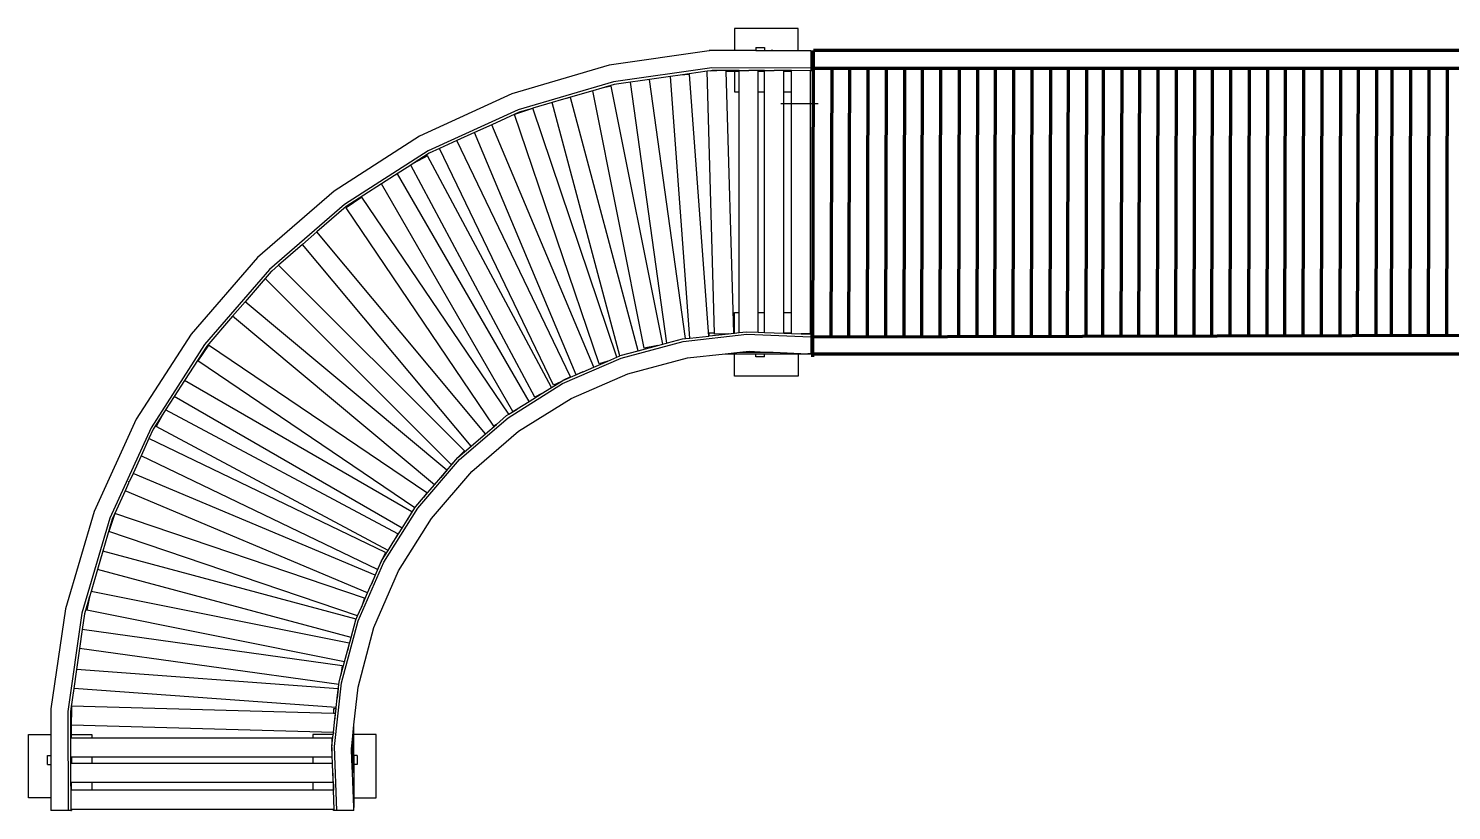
# Model space of a CAD drawing. Header units: centimetres. Extents: x -377814 to 22192, y -2203 to 213441.
# Drawn here: x 11413.7 to 11785.2, y -1043 to -838.7 of the extents above; entities that cross this region are included whole.
import ezdxf

# ---------------------------------------------------------------- set-up
doc = ezdxf.new("R2010")
doc.units = ezdxf.units.CM
doc.header["$LTSCALE"] = 25.4
doc.layers.get('0').update_dxf_attribs({"color": 200})
doc.layers.add('Maquinas', color=200, linetype='Continuous')

msp = doc.modelspace()

# ---------------------------------------------------------------- linework, layer by layer
for p, q in [((11598.06, -838.66), (11598.06, -844.46)), ((11614.65, -838.66), (11598.06, -838.66)), ((11614.65, -844.46), (11614.65, -838.66)), ((11591.43, -844.5), (11565.26, -848.29)), ((11591.43, -844.5), (11591.43, -844.46)), ((11598.06, -844.46), (11591.43, -844.46)), ((11591.48, -844.49), (11591.43, -844.5)), ((11614.65, -844.46), (11591.48, -844.49)), ((11603.57, -844.46), (11598.06, -844.46)), ((11601.41, -844.46), (11601.39, -844.46)), ((11601.49, -844.46), (11601.41, -844.46)), ((11601.62, -844.46), (11601.49, -844.46)), ((11601.79, -844.46), (11601.62, -844.46)), ((11603.57, -843.63), (11603.57, -844.46)), ((11603.57, -843.63), (11605.89, -843.63)), ((11603.57, -844.46), (11605.89, -844.46)), ((11605.89, -843.63), (11605.89, -844.46)), ((11605.89, -844.46), (11614.65, -844.46)), ((11607.77, -844.46), (11607.6, -844.46)), ((11607.9, -844.46), (11607.77, -844.46)), ((11607.98, -844.46), (11607.9, -844.46)), ((11608.01, -844.46), (11607.98, -844.46)), ((11614.65, -844.46), (11617.96, -844.46)), ((11617.96, -844.46), (11617.96, -849.01)), ((11565.26, -848.29), (11539.85, -855.77)), ((11592.06, -848.97), (11566.42, -852.63)), ((11583.79, -850.84), (11581.33, -851.19)), ((11590.91, -849.83), (11583.79, -850.84)), ((11586.28, -850.66), (11583.79, -850.84)), ((11591.29, -919), (11586.28, -850.66)), ((11591.83, -849.69), (11590.91, -849.83)), ((11592.82, -918.26), (11590.91, -849.83)), ((11592.15, -849.65), (11591.83, -849.69)), ((11591.83, -849.69), (11593.39, -849.65)), ((11617.96, -849.01), (11592.06, -848.97)), ((11593.39, -849.65), (11592.15, -849.65)), ((11595.88, -849.65), (11593.39, -849.65)), ((11595.88, -849.85), (11595.88, -849.65)), ((11599.25, -849.66), (11595.88, -849.65)), ((11595.88, -849.85), (11598.06, -849.85)), ((11597.8, -918.26), (11595.88, -849.85)), ((11598.06, -849.85), (11598.06, -855.24)), ((11598.06, -849.85), (11599.25, -849.85)), ((11599.25, -849.85), (11599.25, -849.66)), ((11599.25, -849.66), (11601.73, -849.66)), ((11599.25, -855.24), (11599.25, -849.85)), ((11604.22, -849.67), (11601.73, -849.66)), ((11604.22, -849.85), (11604.22, -849.67)), ((11604.7, -849.67), (11604.22, -849.67)), ((11604.22, -849.85), (11604.7, -849.85)), ((11604.22, -855.24), (11604.22, -849.85)), ((11604.7, -849.67), (11604.7, -849.85)), ((11605.89, -849.67), (11604.7, -849.67)), ((11604.7, -849.85), (11605.89, -849.85)), ((11605.89, -849.85), (11605.89, -849.67)), ((11605.89, -849.67), (11608.38, -849.67)), ((11605.89, -855.24), (11605.89, -849.85)), ((11610.86, -849.68), (11608.38, -849.67)), ((11610.86, -849.85), (11610.86, -849.68)), ((11612.9, -849.68), (11610.86, -849.68)), ((11610.86, -849.85), (11612.9, -849.85)), ((11610.86, -855.24), (11610.86, -849.85)), ((11612.9, -849.85), (11612.9, -849.68)), ((11617.87, -849.69), (11612.9, -849.68)), ((11612.9, -855.24), (11612.9, -849.85)), ((11617.87, -849.85), (11617.87, -849.69)), ((11617.96, -849.69), (11617.87, -849.69)), ((11617.87, -849.85), (11617.96, -849.85)), ((11617.87, -918.26), (11617.87, -849.85)), ((11617.96, -849.01), (11617.96, -849.69)), ((11617.96, -849.69), (11617.96, -849.85)), ((11566.42, -852.63), (11541.56, -859.91)), ((11563.4, -854.22), (11561.01, -854.93)), ((11566.6, -853.29), (11563.4, -854.22)), ((11565.84, -853.74), (11563.4, -854.22)), ((11579.31, -921.14), (11565.84, -853.74)), ((11570.89, -852.68), (11566.6, -853.29)), ((11573.35, -852.33), (11570.89, -852.68)), ((11580.35, -920.84), (11570.89, -852.68)), ((11575.81, -851.99), (11573.35, -852.33)), ((11581.33, -851.19), (11575.81, -851.99)), ((11585.21, -919.68), (11575.81, -851.99)), ((11586.35, -919.55), (11581.33, -851.19)), ((11539.85, -855.77), (11515.76, -866.79)), ((11550.37, -858.04), (11545.32, -859.51)), ((11552.76, -857.34), (11550.37, -858.04)), ((11568.09, -924.16), (11550.37, -858.04)), ((11561.01, -854.93), (11552.76, -857.34)), ((11555.16, -856.7), (11552.76, -857.34)), ((11572.89, -922.86), (11555.16, -856.7)), ((11574.45, -922.2), (11561.01, -854.93)), ((11598.06, -855.24), (11599.25, -855.24)), ((11599.25, -912.87), (11599.25, -855.24)), ((11604.22, -855.24), (11605.89, -855.24)), ((11604.22, -912.87), (11604.22, -855.24)), ((11605.89, -912.87), (11605.89, -855.24)), ((11610.86, -855.24), (11612.9, -855.24)), ((11610.86, -912.87), (11610.86, -855.24)), ((11612.9, -912.87), (11612.9, -855.24)), ((11541.56, -859.91), (11517.99, -870.66)), ((11541.82, -860.54), (11534.66, -863.8)), ((11545.24, -859.54), (11540.61, -861.11)), ((11562.68, -926.3), (11540.61, -861.11)), ((11545.24, -859.54), (11541.82, -860.54)), ((11545.24, -859.54), (11545.32, -859.51)), ((11567.32, -924.5), (11545.32, -859.51)), ((11534.66, -863.8), (11530.13, -865.87)), ((11561.28, -927.13), (11534.66, -863.8)), ((11515.76, -866.79), (11493.49, -881.12)), ((11525.53, -867.97), (11521, -870.03)), ((11530.13, -865.87), (11525.53, -867.97)), ((11555.23, -929.68), (11525.53, -867.97)), ((11556.71, -929.1), (11530.13, -865.87)), ((11517.99, -870.66), (11496.2, -884.65)), ((11518.33, -871.25), (11514.13, -873.94)), ((11517.88, -871.94), (11514.13, -873.94)), ((11550.2, -932.46), (11517.88, -871.94)), ((11521, -870.03), (11518.33, -871.25)), ((11550.75, -931.84), (11521, -870.03)), ((11513.52, -874.34), (11509.22, -877.1)), ((11510.06, -876.61), (11509.22, -877.1)), ((11544.4, -936.1), (11510.06, -876.61)), ((11514.13, -873.94), (11513.52, -874.34)), ((11545.91, -935), (11513.52, -874.34)), ((11505.85, -879.26), (11496.61, -885.19)), ((11509.22, -877.1), (11505.85, -879.26)), ((11540.16, -938.71), (11505.85, -879.26)), ((11493.49, -881.12), (11473.47, -898.46)), ((11500.71, -882.77), (11496.59, -885.56)), ((11539.08, -939.45), (11500.71, -882.77)), ((11496.2, -884.65), (11476.62, -901.61)), ((11496.61, -885.19), (11488.97, -891.81)), ((11535.18, -942.55), (11496.59, -885.56)), ((11485.21, -895.07), (11478.99, -900.46)), ((11488.97, -891.81), (11485.21, -895.07)), ((11529.26, -947.76), (11485.21, -895.07)), ((11533.04, -944.52), (11488.97, -891.81)), ((11473.47, -898.46), (11456.12, -918.48)), ((11476.62, -901.61), (11459.66, -921.19)), ((11477.04, -902.17), (11475.47, -903.98)), ((11477.17, -902.03), (11477.04, -902.17)), ((11477.17, -902.03), (11477.04, -902.17)), ((11477.1, -902.1), (11477.04, -902.17)), ((11477.17, -902.03), (11477.1, -902.1)), ((11478.99, -900.46), (11477.17, -902.03)), ((11527.53, -949.01), (11478.99, -900.46)), ((11475.47, -903.98), (11470.23, -910.03)), ((11524.01, -952.53), (11475.47, -903.98)), ((11470.23, -910.03), (11466.97, -913.79)), ((11522.89, -954.07), (11470.23, -910.03)), ((11466.97, -913.79), (11460.2, -921.61)), ((11519.67, -957.86), (11466.97, -913.79)), ((11598.06, -918.24), (11598.06, -912.87)), ((11598.06, -912.87), (11599.25, -912.87)), ((11599.25, -918.1), (11599.25, -912.87)), ((11604.22, -912.87), (11605.89, -912.87)), ((11604.22, -918), (11604.22, -912.87)), ((11605.89, -918.07), (11605.89, -912.87)), ((11610.86, -912.87), (11612.9, -912.87)), ((11610.86, -918.25), (11610.86, -912.87)), ((11612.9, -918.26), (11612.9, -912.87)), ((11456.12, -918.48), (11441.79, -940.76)), ((11459.66, -921.19), (11445.66, -942.99)), ((11457.86, -925.48), (11460.65, -921.36)), ((11460.65, -921.36), (11457.86, -925.48)), ((11517.65, -959.95), (11460.65, -921.36)), ((11568.45, -924.75), (11584.61, -920.42)), ((11572.89, -922.86), (11577.96, -921.5)), ((11577.96, -921.5), (11574.45, -922.2)), ((11577.96, -921.5), (11579.31, -921.14)), ((11579.31, -921.14), (11580.51, -920.82)), ((11580.35, -920.84), (11580.51, -920.82)), ((11580.51, -920.82), (11584.44, -919.77)), ((11584.44, -919.77), (11585.21, -919.68)), ((11584.61, -920.42), (11601.24, -918.56)), ((11585.21, -919.68), (11586.35, -919.55)), ((11586.35, -919.55), (11591.29, -919)), ((11591.29, -919), (11591.43, -918.98)), ((11591.43, -918.98), (11591.43, -918.26)), ((11592.82, -918.26), (11591.43, -918.26)), ((11591.43, -918.98), (11596.44, -918.42)), ((11592.83, -918.52), (11592.82, -918.26)), ((11596.44, -918.42), (11592.83, -918.52)), ((11596.44, -918.42), (11597.8, -918.27)), ((11597.83, -918.26), (11597.8, -918.26)), ((11597.8, -918.27), (11597.8, -918.26)), ((11597.8, -918.27), (11597.83, -918.26)), ((11597.83, -918.26), (11598.06, -918.24)), ((11598.06, -918.24), (11599.25, -918.1)), ((11599.25, -918.1), (11601.15, -917.89)), ((11601.15, -917.89), (11604.22, -918)), ((11601.24, -918.56), (11617.96, -919.2)), ((11604.22, -918), (11605.89, -918.07)), ((11605.89, -918.07), (11610.86, -918.25)), ((11610.86, -918.25), (11611.11, -918.26)), ((11612.9, -918.26), (11611.11, -918.26)), ((11611.11, -918.26), (11612.9, -918.33)), ((11612.9, -918.33), (11612.9, -918.26)), ((11612.9, -918.33), (11615.39, -918.42)), ((11615.39, -918.42), (11617.96, -918.52)), ((11617.87, -918.42), (11615.39, -918.42)), ((11617.87, -918.26), (11617.96, -918.26)), ((11617.87, -918.42), (11617.87, -918.26)), ((11617.96, -918.52), (11617.96, -918.26)), ((11617.96, -918.52), (11617.96, -919.2)), ((11617.96, -919.2), (11617.96, -923.65)), ((11460.2, -921.61), (11454.4, -930.64)), ((11553.11, -931.43), (11568.45, -924.75)), ((11564.94, -925.54), (11567.32, -924.5)), ((11567.32, -924.5), (11568.09, -924.16)), ((11568.09, -924.16), (11568.19, -924.12)), ((11568.19, -924.12), (11572.89, -922.86)), ((11570.15, -928.86), (11585.77, -924.72)), ((11585.77, -924.72), (11595.61, -923.65)), ((11595.61, -923.65), (11599.42, -923.24)), ((11595.61, -923.65), (11598.06, -923.65)), ((11598.06, -929.46), (11598.06, -923.65)), ((11598.06, -923.65), (11603.57, -923.65)), ((11599.42, -923.24), (11601.83, -922.98)), ((11599.42, -923.24), (11604.7, -923.24)), ((11600.14, -923.65), (11603.57, -923.65)), ((11601.39, -923.65), (11601.42, -923.65)), ((11601.42, -923.65), (11601.5, -923.65)), ((11601.5, -923.65), (11601.64, -923.65)), ((11601.64, -923.65), (11601.81, -923.65)), ((11601.79, -923.65), (11602.24, -923.65)), ((11601.81, -923.65), (11602.01, -923.65)), ((11601.83, -922.98), (11604.7, -923.1)), ((11602.01, -923.65), (11602.23, -923.65)), ((11602.23, -923.65), (11602.44, -923.65)), ((11602.24, -923.65), (11602.7, -923.65)), ((11602.44, -923.65), (11602.64, -923.65)), ((11602.64, -923.65), (11602.95, -923.65)), ((11602.7, -923.65), (11603.19, -923.65)), ((11602.95, -923.65), (11603.27, -923.65)), ((11603.19, -923.65), (11603.68, -923.65)), ((11603.27, -923.65), (11603.62, -923.65)), ((11603.57, -924.48), (11603.57, -923.65)), ((11603.57, -923.65), (11605.89, -923.65)), ((11605.89, -924.48), (11603.57, -924.48)), ((11603.62, -923.65), (11603.98, -923.65)), ((11603.68, -923.65), (11604.19, -923.65)), ((11603.98, -923.65), (11604.34, -923.65)), ((11604.19, -923.65), (11604.7, -923.65)), ((11604.34, -923.65), (11604.71, -923.65)), ((11604.7, -923.24), (11604.7, -923.1)), ((11604.7, -923.1), (11608.08, -923.24)), ((11604.7, -923.24), (11608.08, -923.24)), ((11604.7, -923.65), (11605.2, -923.65)), ((11604.71, -923.65), (11605.09, -923.65)), ((11605.09, -923.65), (11605.45, -923.65)), ((11605.2, -923.65), (11605.71, -923.65)), ((11605.45, -923.65), (11605.81, -923.65)), ((11605.71, -923.65), (11606.2, -923.65)), ((11605.81, -923.65), (11606.16, -923.65)), ((11605.89, -924.48), (11605.89, -923.65)), ((11605.89, -923.65), (11614.65, -923.65)), ((11605.89, -923.65), (11609.26, -923.65)), ((11606.16, -923.65), (11606.48, -923.65)), ((11606.2, -923.65), (11606.69, -923.65)), ((11606.48, -923.65), (11606.79, -923.65)), ((11606.69, -923.65), (11607.15, -923.65)), ((11606.79, -923.65), (11606.99, -923.65)), ((11606.99, -923.65), (11607.2, -923.65)), ((11607.15, -923.65), (11607.6, -923.65)), ((11607.2, -923.65), (11607.41, -923.65)), ((11607.41, -923.65), (11607.61, -923.65)), ((11607.61, -923.65), (11607.78, -923.65)), ((11607.78, -923.65), (11607.91, -923.65)), ((11607.91, -923.65), (11607.99, -923.65)), ((11607.99, -923.65), (11608.01, -923.65)), ((11608.08, -923.24), (11617.13, -923.62)), ((11614.65, -923.65), (11614.65, -929.46)), ((11614.65, -923.65), (11617.13, -923.65)), ((11617.13, -923.62), (11617.55, -923.63)), ((11617.13, -923.62), (11617.13, -923.63)), ((11617.13, -923.63), (11617.13, -923.65)), ((11617.55, -923.63), (11617.13, -923.63)), ((11617.55, -923.65), (11617.13, -923.65)), ((11617.55, -923.63), (11617.96, -923.65)), ((11617.55, -923.63), (11617.55, -923.65)), ((11617.55, -923.65), (11617.96, -923.65)), ((11617.96, -923.65), (11617.55, -923.65)), ((11617.96, -923.65), (11617.55, -923.65)), ((11514.57, -963.88), (11457.86, -925.48)), ((11553.2, -930.66), (11558.41, -928.38)), ((11555.34, -935.29), (11570.15, -928.86)), ((11558.41, -928.38), (11556.71, -929.1)), ((11558.41, -928.38), (11558.51, -928.34)), ((11558.51, -928.34), (11561.28, -927.13)), ((11561.28, -927.13), (11564.94, -925.54)), ((11564.94, -925.54), (11562.68, -926.3)), ((11454.4, -930.64), (11451.71, -934.83)), ((11513.8, -964.94), (11454.4, -930.64)), ((11538.94, -940.33), (11553.11, -931.43)), ((11547.55, -934.12), (11550.2, -932.46)), ((11550.2, -932.46), (11552.64, -930.93)), ((11552.64, -930.93), (11550.75, -931.84)), ((11552.64, -930.93), (11552.77, -930.85)), ((11552.77, -930.85), (11553.2, -930.66)), ((11555.23, -929.68), (11553.2, -930.66)), ((11614.65, -929.46), (11598.06, -929.46)), ((11451.71, -934.83), (11449.47, -938.32)), ((11511.23, -969.2), (11451.71, -934.83)), ((11541.3, -938.05), (11544.4, -936.1)), ((11541.65, -943.87), (11555.34, -935.29)), ((11544.4, -936.1), (11547.54, -934.13)), ((11547.54, -934.13), (11545.91, -935)), ((11547.54, -934.13), (11547.55, -934.12)), ((11448.77, -939.41), (11446.25, -943.33)), ((11447.03, -942.66), (11448.77, -939.41)), ((11448.77, -939.41), (11447.03, -942.66)), ((11449.47, -938.32), (11448.77, -939.41)), ((11510.09, -970.68), (11449.47, -938.32)), ((11535.84, -942.1), (11538.52, -939.8)), ((11538.52, -939.8), (11539.08, -939.45)), ((11539.08, -939.45), (11541.24, -938.09)), ((11541.24, -938.09), (11540.16, -938.71)), ((11541.24, -938.09), (11541.3, -938.05)), ((11441.79, -940.76), (11430.78, -964.85)), ((11445.66, -942.99), (11434.92, -966.55)), ((11446.25, -943.33), (11445.13, -945.78)), ((11507.59, -974.99), (11447.03, -942.66)), ((11526.25, -951.25), (11538.94, -940.33)), ((11533.04, -944.52), (11535.84, -942.1)), ((11535.84, -942.1), (11535.18, -942.55)), ((11445.13, -945.78), (11443.07, -950.31)), ((11506.93, -975.52), (11445.13, -945.78)), ((11529.26, -947.76), (11533.04, -944.52)), ((11529.4, -954.4), (11541.65, -943.87)), ((11443.07, -950.31), (11440.97, -954.91)), ((11504.77, -980), (11443.07, -950.31)), ((11521.31, -955.96), (11525.77, -950.77)), ((11525.77, -950.77), (11524.01, -952.53)), ((11525.77, -950.77), (11525.78, -950.77)), ((11525.77, -950.77), (11525.77, -950.77)), ((11525.78, -950.77), (11529.26, -947.76)), ((11527.53, -949.01), (11525.78, -950.77)), ((11440.97, -954.91), (11439.99, -957.06)), ((11504.19, -981.48), (11440.97, -954.91)), ((11515.34, -963.93), (11526.25, -951.25)), ((11518.87, -966.64), (11529.4, -954.4)), ((11522.89, -954.07), (11521.31, -955.96)), ((11439.89, -957.29), (11438.91, -959.44)), ((11439.83, -956.99), (11439.73, -957.22)), ((11516.82, -961.18), (11519.67, -957.86)), ((11519.67, -957.86), (11521.31, -955.96)), ((11438.91, -959.44), (11436.2, -965.39)), ((11502.23, -986.06), (11438.91, -959.44)), ((11514.8, -963.52), (11516.82, -961.18)), ((11517.65, -959.95), (11516.82, -961.18)), ((11430.78, -964.85), (11423.3, -990.26)), ((11434.61, -970.1), (11436.2, -965.39)), ((11436.2, -965.39), (11434.61, -970.1)), ((11436.2, -965.39), (11435.54, -966.82)), ((11501.4, -987.45), (11436.2, -965.39)), ((11506.44, -978.1), (11515.34, -963.93)), ((11512.56, -967.09), (11514.57, -963.88)), ((11513.8, -964.94), (11512.56, -967.09)), ((11514.57, -963.88), (11514.8, -963.52)), ((11434.92, -966.55), (11427.64, -991.41)), ((11435.54, -966.82), (11433.08, -975.23)), ((11508.92, -972.87), (11511.23, -969.2)), ((11510.29, -980.33), (11518.87, -966.64)), ((11511.23, -969.2), (11512.56, -967.09)), ((11499.6, -992.1), (11434.61, -970.1)), ((11507.59, -974.99), (11508.92, -972.87)), ((11510.09, -970.68), (11508.92, -972.87)), ((11433.08, -975.23), (11431.69, -980.01)), ((11499.19, -992.94), (11433.08, -975.23)), ((11505.85, -977.76), (11507.59, -974.99)), ((11506.93, -975.52), (11505.85, -977.76)), ((11431.69, -980.01), (11430, -985.76)), ((11497.9, -997.75), (11431.69, -980.01)), ((11499.75, -993.44), (11506.44, -978.1)), ((11503.23, -983.78), (11505.85, -977.77)), ((11503.87, -995.15), (11510.29, -980.33)), ((11505.85, -977.77), (11504.77, -980)), ((11505.85, -977.77), (11505.85, -977.76)), ((11502.23, -986.06), (11503.19, -983.87)), ((11503.19, -983.87), (11503.23, -983.78)), ((11504.19, -981.48), (11503.23, -983.78)), ((11429.6, -987.12), (11428.3, -991.59)), ((11428.9, -990.62), (11429.6, -987.12)), ((11429.6, -987.12), (11428.9, -990.62)), ((11430, -985.76), (11429.6, -987.12)), ((11497.37, -999.23), (11430, -985.76)), ((11500.6, -989.81), (11502.23, -986.06)), ((11501.4, -987.45), (11500.6, -989.81)), ((11423.3, -990.26), (11419.51, -1016.42)), ((11427.64, -991.41), (11423.98, -1017.06)), ((11428.3, -991.59), (11427.71, -995.7)), ((11496.21, -1004.07), (11428.9, -990.62)), ((11499.13, -993.18), (11499.6, -992.1)), ((11499.6, -992.1), (11500.6, -989.81)), ((11427.71, -995.7), (11427.01, -1000.62)), ((11495.61, -1005.12), (11427.71, -995.7)), ((11495.43, -1009.61), (11499.75, -993.44)), ((11497.9, -997.75), (11499.13, -993.18)), ((11499.13, -993.18), (11499.19, -992.94)), ((11499.13, -993.18), (11499.13, -993.18)), ((11499.73, -1010.76), (11503.87, -995.15)), ((11496.98, -1001.21), (11497.9, -997.75)), ((11497.37, -999.23), (11496.98, -1001.21)), ((11427.01, -1000.62), (11426.23, -1006.12)), ((11494.71, -1010.02), (11427.01, -1000.62)), ((11496.21, -1004.07), (11496.98, -1001.21)), ((11426.23, -1006.12), (11425.52, -1011.05)), ((11494.49, -1011.13), (11426.23, -1006.12)), ((11495.27, -1007.58), (11496.21, -1004.07)), ((11495.61, -1005.12), (11495.27, -1007.58)), ((11493.57, -1026.24), (11495.43, -1009.61)), ((11494.3, -1013.6), (11494.71, -1010.02)), ((11494.71, -1010.02), (11494.77, -1009.43)), ((11494.77, -1009.43), (11495.27, -1007.58)), ((11425.52, -1011.05), (11424.76, -1016.42)), ((11494.03, -1016.08), (11425.52, -1011.05)), ((11494.03, -1016.08), (11494.3, -1013.6)), ((11494.49, -1011.13), (11494.3, -1013.6)), ((11498.66, -1020.61), (11499.73, -1010.76)), ((11419.51, -1016.42), (11419.47, -1016.42)), ((11419.47, -1016.42), (11419.47, -1023.06)), ((11419.5, -1016.47), (11419.47, -1039.64)), ((11419.51, -1016.42), (11419.5, -1016.47)), ((11423.98, -1017.06), (11424.01, -1042.96)), ((11424.76, -1016.42), (11424.65, -1017.15)), ((11424.65, -1017.15), (11424.66, -1024.02)), ((11424.76, -1016.42), (11424.86, -1016.42)), ((11424.94, -1015.68), (11424.8, -1020.65)), ((11424.94, -1015.68), (11424.86, -1018.58)), ((11424.86, -1018.58), (11424.86, -1016.42)), ((11493.27, -1017.59), (11424.94, -1015.68)), ((11493.27, -1016.42), (11493.27, -1017.59)), ((11493.99, -1016.42), (11493.27, -1016.42)), ((11493.74, -1017.6), (11493.27, -1017.59)), ((11493.7, -1018.96), (11493.99, -1016.42)), ((11493.74, -1017.6), (11493.7, -1018.96)), ((11493.99, -1016.42), (11494.03, -1016.08)), ((11424.8, -1020.65), (11424.86, -1018.58)), ((11424.86, -1020.65), (11424.8, -1020.65)), ((11424.86, -1023.06), (11424.86, -1020.65)), ((11493.27, -1022.56), (11424.86, -1020.65)), ((11493.3, -1022.56), (11493.7, -1018.96)), ((11498.24, -1024.41), (11498.66, -1020.61)), ((11498.66, -1023.06), (11498.66, -1020.61)), ((11413.66, -1023.06), (11419.47, -1023.06)), ((11413.66, -1039.64), (11413.66, -1023.06)), ((11419.47, -1023.06), (11419.47, -1028.56)), ((11419.47, -1025.13), (11419.47, -1028.56)), ((11424.86, -1024.02), (11424.66, -1024.02)), ((11424.66, -1024.02), (11424.67, -1029)), ((11424.86, -1023.06), (11430.25, -1023.06)), ((11424.86, -1024.02), (11424.86, -1023.06)), ((11430.25, -1024.02), (11424.86, -1024.02)), ((11430.25, -1023.06), (11430.25, -1024.02)), ((11487.88, -1024.02), (11430.25, -1024.02)), ((11493.24, -1023.06), (11487.88, -1023.06)), ((11487.88, -1023.06), (11487.88, -1024.02)), ((11492.91, -1024.02), (11487.88, -1024.02)), ((11492.91, -1026.02), (11493.24, -1023.06)), ((11492.91, -1024.02), (11492.91, -1026.02)), ((11493.24, -1023.06), (11493.27, -1022.82)), ((11493.27, -1022.56), (11493.27, -1022.82)), ((11493.3, -1022.56), (11493.27, -1022.56)), ((11493.27, -1022.82), (11493.3, -1022.56)), ((11497.98, -1026.82), (11498.24, -1024.41)), ((11498.24, -1024.41), (11498.24, -1029.69)), ((11504.46, -1023.06), (11498.66, -1023.06)), ((11498.66, -1028.56), (11498.66, -1023.06)), ((11504.46, -1039.64), (11504.46, -1023.06)), ((11418.64, -1028.56), (11419.47, -1028.56)), ((11418.64, -1030.89), (11418.64, -1028.56)), ((11419.47, -1026.38), (11419.47, -1026.41)), ((11419.47, -1026.41), (11419.47, -1026.5)), ((11419.47, -1026.5), (11419.47, -1026.63)), ((11419.47, -1026.63), (11419.47, -1026.81)), ((11419.47, -1026.79), (11419.47, -1027.23)), ((11419.47, -1026.81), (11419.47, -1027.01)), ((11419.47, -1027.01), (11419.47, -1027.22)), ((11419.47, -1027.22), (11419.47, -1027.44)), ((11419.47, -1027.23), (11419.47, -1027.7)), ((11419.47, -1027.44), (11419.47, -1027.64)), ((11419.47, -1027.64), (11419.47, -1027.94)), ((11419.47, -1027.7), (11419.47, -1028.18)), ((11419.47, -1027.94), (11419.47, -1028.27)), ((11419.47, -1028.18), (11419.47, -1028.68)), ((11419.47, -1028.27), (11419.47, -1028.61)), ((11419.47, -1028.56), (11419.47, -1030.89)), ((11419.47, -1028.61), (11419.47, -1028.97)), ((11419.47, -1028.68), (11419.47, -1029.18)), ((11419.47, -1028.97), (11419.47, -1029.34)), ((11419.47, -1029.18), (11419.47, -1029.69)), ((11424.86, -1029), (11424.67, -1029)), ((11424.67, -1029), (11424.67, -1029.69)), ((11424.86, -1029), (11424.86, -1029.69)), ((11430.25, -1029), (11424.86, -1029)), ((11430.25, -1029), (11430.25, -1030.66)), ((11487.88, -1029), (11430.25, -1029)), ((11487.88, -1029), (11487.88, -1030.66)), ((11492.91, -1029), (11487.88, -1029)), ((11492.89, -1026.15), (11492.91, -1026.02)), ((11492.91, -1026.52), (11492.89, -1026.15)), ((11493.06, -1030.66), (11492.91, -1026.52)), ((11492.91, -1026.52), (11492.91, -1029)), ((11494.2, -1042.96), (11493.57, -1026.24)), ((11498.1, -1029.69), (11497.98, -1026.82)), ((11498.66, -1026.41), (11498.66, -1026.38)), ((11498.66, -1026.49), (11498.66, -1026.41)), ((11498.66, -1026.62), (11498.66, -1026.49)), ((11498.66, -1026.79), (11498.66, -1026.62)), ((11499.49, -1028.56), (11498.66, -1028.56)), ((11498.66, -1028.56), (11498.66, -1030.89)), ((11499.49, -1028.56), (11499.49, -1030.89)), ((11418.64, -1030.89), (11419.47, -1030.89)), ((11419.47, -1029.34), (11419.47, -1029.71)), ((11419.47, -1029.69), (11419.47, -1030.2)), ((11419.47, -1029.71), (11419.47, -1030.08)), ((11419.47, -1030.08), (11419.47, -1030.45)), ((11419.47, -1030.2), (11419.47, -1030.7)), ((11419.47, -1030.45), (11419.47, -1030.81)), ((11419.47, -1030.7), (11419.47, -1031.2)), ((11419.47, -1030.81), (11419.47, -1031.15)), ((11419.47, -1030.89), (11419.47, -1039.64)), ((11419.47, -1030.89), (11419.47, -1034.25)), ((11419.47, -1031.15), (11419.47, -1031.48)), ((11419.47, -1031.2), (11419.47, -1031.68)), ((11419.47, -1031.48), (11419.47, -1031.78)), ((11419.47, -1031.68), (11419.47, -1032.15)), ((11419.47, -1031.78), (11419.47, -1031.98)), ((11419.47, -1031.98), (11419.47, -1032.19)), ((11419.47, -1032.15), (11419.47, -1032.59)), ((11419.47, -1032.19), (11419.47, -1032.4)), ((11419.47, -1032.4), (11419.47, -1032.6)), ((11419.47, -1032.6), (11419.47, -1032.77)), ((11419.47, -1032.77), (11419.47, -1032.9)), ((11419.47, -1032.9), (11419.47, -1032.98)), ((11419.47, -1032.98), (11419.47, -1033.01)), ((11424.67, -1029.69), (11424.86, -1029.69)), ((11424.67, -1029.69), (11424.67, -1030.66)), ((11424.86, -1030.66), (11424.67, -1030.66)), ((11424.67, -1030.66), (11424.68, -1035.64)), ((11424.86, -1029.69), (11424.86, -1030.66)), ((11430.25, -1030.66), (11424.86, -1030.66)), ((11487.88, -1030.66), (11430.25, -1030.66)), ((11493.06, -1030.66), (11487.88, -1030.66)), ((11493.16, -1033.16), (11493.06, -1030.66)), ((11498.24, -1029.69), (11498.1, -1029.69)), ((11498.24, -1033.07), (11498.1, -1029.69)), ((11498.24, -1029.69), (11498.24, -1033.07)), ((11499.49, -1030.89), (11498.66, -1030.89)), ((11498.66, -1030.89), (11498.66, -1039.64)), ((11498.66, -1032.76), (11498.66, -1032.59)), ((11498.66, -1032.89), (11498.66, -1032.76)), ((11498.66, -1032.98), (11498.66, -1032.89)), ((11498.66, -1033.01), (11498.66, -1032.98)), ((11424.86, -1035.64), (11424.68, -1035.64)), ((11424.68, -1035.64), (11424.69, -1037.67)), ((11424.86, -1037.67), (11424.86, -1035.64)), ((11430.25, -1035.64), (11424.86, -1035.64)), ((11430.25, -1035.64), (11430.25, -1037.67)), ((11487.88, -1035.64), (11430.25, -1035.64)), ((11487.88, -1035.64), (11487.88, -1037.67)), ((11493.16, -1035.64), (11487.88, -1035.64)), ((11493.27, -1036.1), (11493.16, -1033.16)), ((11493.16, -1033.16), (11493.16, -1035.64)), ((11493.27, -1036.1), (11493.27, -1037.67)), ((11493.33, -1037.67), (11493.27, -1036.1)), ((11498.62, -1042.12), (11498.24, -1033.07)), ((11419.47, -1039.64), (11413.66, -1039.64)), ((11419.47, -1039.64), (11419.47, -1042.96)), ((11424.86, -1037.67), (11424.69, -1037.67)), ((11424.69, -1037.67), (11424.69, -1040.42)), ((11424.69, -1037.67), (11424.69, -1040.42)), ((11424.69, -1040.42), (11424.69, -1042.65)), ((11430.25, -1037.67), (11424.86, -1037.67)), ((11487.88, -1037.67), (11430.25, -1037.67)), ((11493.27, -1037.67), (11487.88, -1037.67)), ((11493.33, -1037.67), (11493.27, -1037.67)), ((11493.51, -1042.65), (11493.33, -1037.67)), ((11498.66, -1039.64), (11504.46, -1039.64)), ((11498.66, -1039.64), (11498.66, -1042.12)), ((11424.01, -1042.96), (11419.47, -1042.96)), ((11424.69, -1042.96), (11424.01, -1042.96)), ((11424.69, -1042.65), (11424.69, -1042.96)), ((11424.86, -1042.65), (11424.69, -1042.65)), ((11424.69, -1042.96), (11424.86, -1042.96)), ((11493.27, -1042.65), (11424.86, -1042.65)), ((11424.86, -1042.65), (11424.86, -1042.96)), ((11493.51, -1042.65), (11493.27, -1042.65)), ((11493.27, -1042.96), (11493.27, -1042.65)), ((11493.53, -1042.96), (11493.27, -1042.96)), ((11493.53, -1042.96), (11493.51, -1042.65)), ((11494.2, -1042.96), (11493.53, -1042.96)), ((11498.66, -1042.96), (11494.2, -1042.96)), ((11498.64, -1042.54), (11498.62, -1042.12)), ((11498.64, -1042.12), (11498.62, -1042.12)), ((11498.66, -1042.12), (11498.64, -1042.12)), ((11498.64, -1042.54), (11498.64, -1042.12)), ((11498.66, -1042.96), (11498.64, -1042.54)), ((11498.66, -1042.54), (11498.64, -1042.54)), ((11498.66, -1042.54), (11498.66, -1042.12)), ((11498.66, -1042.96), (11498.66, -1042.54))]:
    msp.add_line(p, q)
at = {"layer": 'Maquinas', "lineweight": 100}
for p, q in [((11618.49, -924.45), (11618.68, -844.46)), ((12050.82, -844.46), (11618.68, -844.46)), ((11618.67, -849.02), (12050.82, -849)), ((11623.3, -919.17), (11623.48, -849.03)), ((11627.9, -919.16), (11628.09, -848.99)), ((11632.71, -919.15), (11632.89, -849)), ((11637.53, -919.13), (11637.71, -848.96)), ((11642.33, -919.12), (11642.52, -848.97)), ((11646.93, -919.1), (11647.12, -848.93)), ((11651.74, -919.09), (11651.93, -848.95)), ((11656.56, -919.07), (11656.75, -848.9)), ((11661.37, -919.06), (11661.55, -848.92)), ((11665.97, -919.05), (11666.16, -848.88)), ((11670.78, -919.03), (11670.96, -848.89)), ((11675.6, -919.02), (11675.78, -848.85)), ((11680.4, -919), (11680.59, -848.86)), ((11685, -918.99), (11685.19, -848.82)), ((11689.81, -918.98), (11690, -848.83)), ((11694.21, -918.96), (11694.4, -849.22)), ((11699.02, -918.95), (11699.2, -849.23)), ((11703.62, -918.93), (11703.81, -849.24)), ((11708.43, -918.92), (11708.61, -849.25)), ((11713.25, -918.91), (11713.43, -849.27)), ((11718.05, -918.89), (11718.24, -849.28)), ((11722.66, -918.88), (11722.84, -849.29)), ((11727.46, -918.86), (11727.65, -849.3)), ((11732.28, -918.85), (11732.47, -849.32)), ((11737.09, -918.84), (11737.27, -849.33)), ((11741.69, -918.82), (11741.88, -849.34)), ((11746.5, -918.81), (11746.68, -849.36)), ((11751.32, -918.79), (11751.5, -849.37)), ((11756.12, -918.78), (11756.31, -849.38)), ((11760.73, -918.77), (11760.91, -849.39)), ((11765.53, -918.75), (11765.72, -849.41)), ((11769.59, -918.74), (11769.78, -849.42)), ((11774.4, -918.72), (11774.59, -849.43)), ((11779.22, -918.71), (11779.4, -849.44)), ((11784.03, -918.7), (11784.21, -849.45)), ((11618.5, -919.19), (12050.9, -918.25)), ((11618.49, -923.65), (12050.82, -923.64))]:
    msp.add_line(p, q, dxfattribs=at)
at = {"layer": 'Maquinas'}
msp.add_line((11610.09, -858.26), (11619.88, -858.26), dxfattribs=at)

doc.saveas('drawing.dxf')
